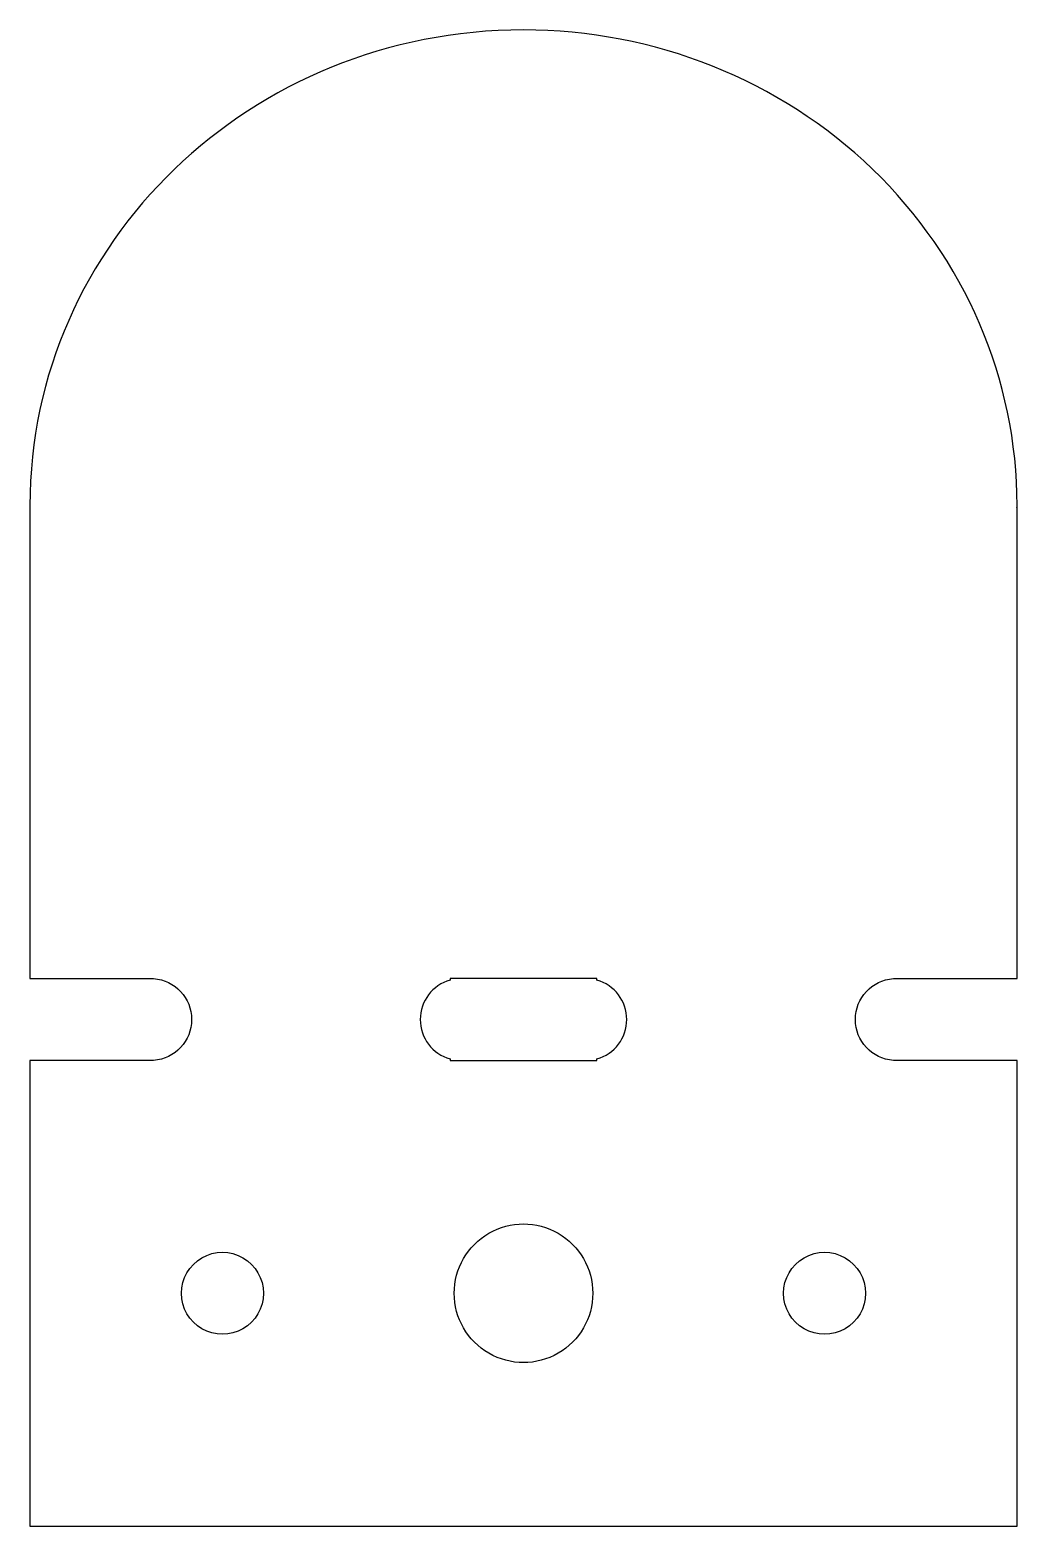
# Model space of a CAD drawing. Extents: x 49.9 to 84.8, y 170.6 to 223.5.
import ezdxf

# ---------------------------------------------------------------- set-up
doc = ezdxf.new("R2010")
doc.units = 0
doc.layers.add('Layer_1', color=7, linetype='CONTINUOUS')

msp = doc.modelspace()

# ---------------------------------------------------------------- linework, layer by layer
at = {"layer": 'Layer_1', "color": 7}
for points in [[(67.342659, 223.477357)], [(58.149007, 178.82221)], [(69.792917, 178.82221)], [(79.436822, 178.82221)]]:
    msp.add_lwpolyline(points, close=True, dxfattribs=at)
for points in [[(49.895661, 206.602417), (49.893079, 206.602417), (49.893079, 189.950204), (54.159485, 189.950204), (54.263871, 189.950204), (54.263871, 189.945555)], [(80.421963, 189.945555), (80.421963, 189.950204), (80.526349, 189.950204), (84.792755, 189.950204), (84.792755, 206.602417), (84.789139, 206.602417)], [(64.749278, 189.95004), (64.749278, 189.89474)], [(69.936558, 189.89474), (69.936558, 189.95004), (69.649237, 189.95004), (69.544851, 189.95004), (65.036597, 189.95004), (64.749278, 189.95004)], [(54.263871, 187.054257), (54.263871, 187.050124), (54.159485, 187.050124), (49.893079, 187.050124), (49.893079, 170.59428), (84.792755, 170.59428), (84.792755, 187.050124), (80.526349, 187.050124), (80.421963, 187.050124), (80.421963, 187.054257)], [(64.749278, 187.1037), (64.749278, 187.05), (65.036597, 187.05), (69.544851, 187.05), (69.649237, 187.05), (69.936558, 187.05), (69.936558, 187.1037)]]:
    msp.add_lwpolyline(points, dxfattribs=at)
for points in [[(67.342659, 223.477357), (57.705486, 223.477133), (49.893124, 215.951658), (49.893079, 206.668563)], [(79.681706, 218.554212), (76.409178, 221.706473), (71.97069, 223.477381), (67.342659, 223.477357)], [(84.792755, 206.668563), (84.792734, 211.126555), (82.954235, 215.401952), (79.681706, 218.554212)], [(49.893079, 206.668563), (49.893895, 206.646513), (49.894756, 206.624464), (49.895661, 206.602417)], [(84.789139, 206.602417), (84.790389, 206.624463), (84.791595, 206.646512), (84.792755, 206.668563)], [(54.263871, 189.945555), (55.021701, 189.890877), (55.608807, 189.26048), (55.609524, 188.500681)], [(64.749278, 189.89474), (64.123954, 189.71931), (63.691555, 189.149466), (63.690945, 188.5)], [(70.994892, 188.5), (70.994282, 189.149466), (70.561883, 189.71931), (69.936558, 189.89474)], [(79.076308, 188.500681), (79.077025, 189.260481), (79.664133, 189.890879), (80.421963, 189.945555)], [(55.609524, 188.500681), (55.60962, 187.740286), (55.022295, 187.108978), (54.263871, 187.054257)], [(63.690945, 188.5), (63.690856, 187.849955), (64.123397, 187.279287), (64.749278, 187.1037)], [(69.936558, 187.1037), (70.56244, 187.279287), (70.994981, 187.849955), (70.994892, 188.5)], [(80.421963, 187.054257), (79.663538, 187.108977), (79.076212, 187.740285), (79.076308, 188.500681)], [(64.892917, 178.82221), (64.892917, 179.697511), (65.359884, 180.506322), (66.117917, 180.943972)], [(66.117917, 180.943972), (66.875949, 181.381622), (67.809884, 181.381622), (68.567917, 180.943972)], [(68.567917, 180.943972), (69.325949, 180.506322), (69.792917, 179.697511), (69.792917, 178.82221)], [(55.974007, 180.077947), (56.422638, 180.336964), (56.975375, 180.336964), (57.424007, 180.077947)], [(77.261822, 180.077947), (77.710453, 180.336964), (78.26319, 180.336964), (78.711822, 180.077947)], [(55.249007, 178.82221), (55.249007, 179.340245), (55.525375, 179.818929), (55.974007, 180.077947)], [(57.424007, 180.077947), (57.872638, 179.818929), (58.149007, 179.340245), (58.149007, 178.82221)], [(76.536822, 178.82221), (76.536822, 179.340245), (76.81319, 179.818929), (77.261822, 180.077947)], [(78.711822, 180.077947), (79.160453, 179.818929), (79.436822, 179.340245), (79.436822, 178.82221)], [(55.974007, 177.566473), (55.525375, 177.825491), (55.249007, 178.304175), (55.249007, 178.82221)], [(58.149007, 178.82221), (58.149007, 178.304175), (57.872638, 177.825491), (57.424007, 177.566473)], [(66.117917, 176.700448), (65.359884, 177.138098), (64.892917, 177.946909), (64.892917, 178.82221)], [(69.792917, 178.82221), (69.792917, 177.946909), (69.325949, 177.138098), (68.567917, 176.700448)], [(77.261822, 177.566473), (76.81319, 177.825491), (76.536822, 178.304175), (76.536822, 178.82221)], [(79.436822, 178.82221), (79.436822, 178.304175), (79.160453, 177.825491), (78.711822, 177.566473)], [(57.424007, 177.566473), (56.975375, 177.307455), (56.422638, 177.307455), (55.974007, 177.566473)], [(78.711822, 177.566473), (78.26319, 177.307455), (77.710453, 177.307455), (77.261822, 177.566473)], [(68.567917, 176.700448), (67.809884, 176.262797), (66.875949, 176.262797), (66.117917, 176.700448)]]:
    msp.add_open_spline(points, degree=3, dxfattribs=at)

doc.saveas('drawing.dxf')
